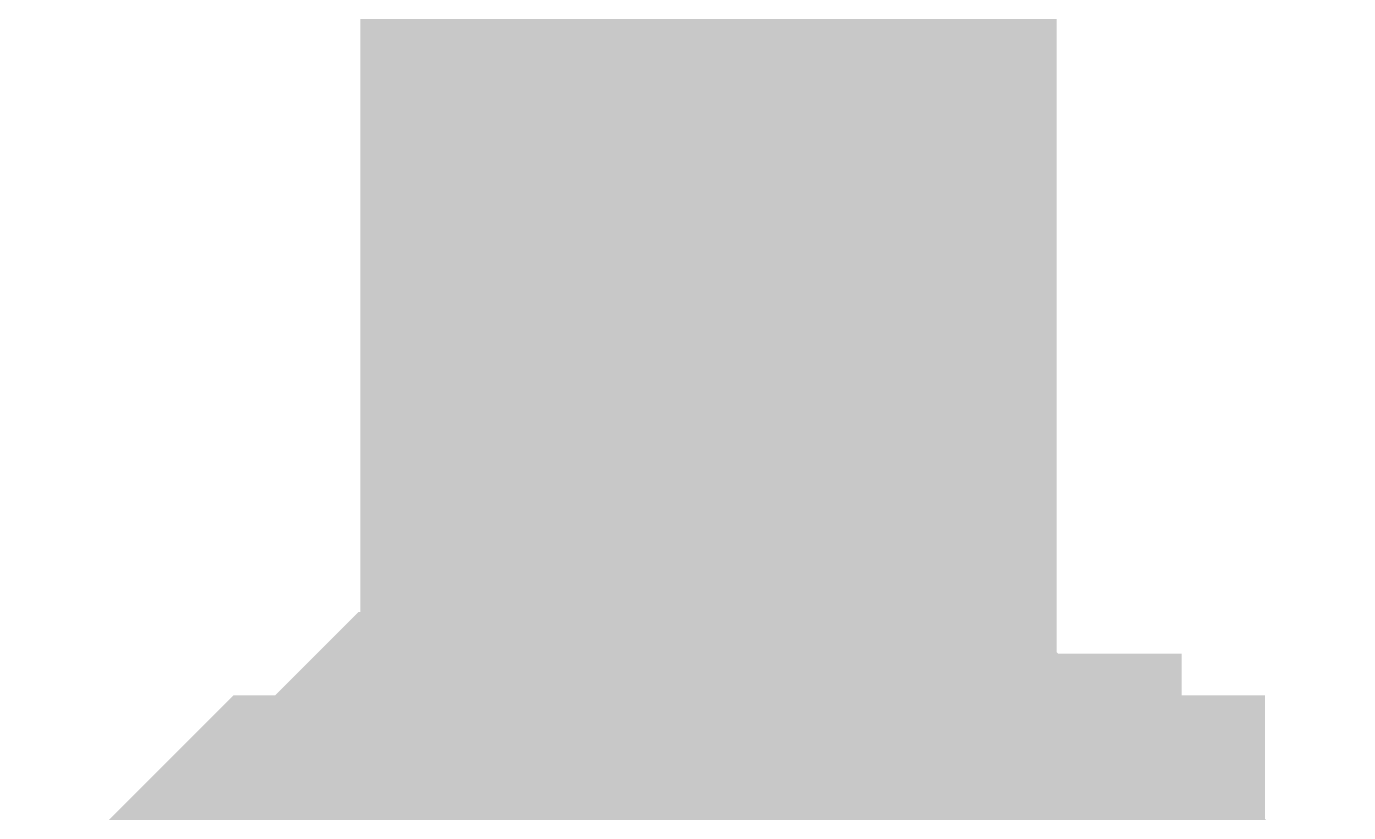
# Model space of a CAD drawing. Header units: inches. Extents: x 0 to 841, y 0 to 594.
# Drawn here: x 789.287 to 790.71, y 185.626 to 186.472 of the extents above; entities that cross this region are included whole.
import ezdxf

# ---------------------------------------------------------------- set-up
doc = ezdxf.new("R2010")
doc.units = ezdxf.units.IN
doc.layers.add('Sheet', color=255, linetype='Continuous')

msp = doc.modelspace()

# ---------------------------------------------------------------- linework, layer by layer
at = {"layer": 'Sheet'}
for points in [[(790.0208, 190.4986, 0.7493, 0.7493, 0), (790.0208, 184.9737, 0.7493, 0.7493, 0)], [(790.0208, 189.9596, 0.2997, 0.2997, 0), (790.0208, 184.9737, 0.2997, 0.2997, 0)], [(789.4369, 185.4678, 0.2997, 0.2997, 0), (789.4818, 185.5127, 0.2997, 0.2997, 0), (789.4818, 185.5127, 0.2997, 0.2997, 0), (789.5267, 185.5576, 0.2997, 0.2997, 0), (789.5716, 185.6025, 0.2997, 0.2997, 0), (789.5716, 185.6025, 0.2997, 0.2997, 0), (789.6165, 185.6025, 0.2997, 0.2997, 0), (789.6615, 185.6475, 0.2997, 0.2997, 0), (789.6615, 185.6475, 0.2997, 0.2997, 0), (789.7064, 185.6924, 0.2997, 0.2997, 0), (789.7513, 185.6924, 0.2997, 0.2997, 0), (789.7962, 185.6924, 0.2997, 0.2997, 0), (789.8411, 185.6924, 0.2997, 0.2997, 0), (789.8411, 185.7373, 0.2997, 0.2997, 0), (789.886, 185.7373, 0.2997, 0.2997, 0), (789.9309, 185.7373, 0.2997, 0.2997, 0), (789.9759, 185.7373, 0.2997, 0.2997, 0), (790.0208, 185.7373, 0.2997, 0.2997, 0)], [(789.4369, 185.4678, 0.2997, 0.2997, 0), (789.4818, 185.5127, 0.2997, 0.2997, 0), (789.4818, 185.5127, 0.2997, 0.2997, 0), (789.5267, 185.5576, 0.2997, 0.2997, 0), (789.5716, 185.6025, 0.2997, 0.2997, 0), (789.5716, 185.6025, 0.2997, 0.2997, 0), (789.6165, 185.6025, 0.2997, 0.2997, 0), (789.6615, 185.6475, 0.2997, 0.2997, 0), (789.6615, 185.6475, 0.2997, 0.2997, 0), (789.7064, 185.6924, 0.2997, 0.2997, 0), (789.7513, 185.6924, 0.2997, 0.2997, 0), (789.7962, 185.6924, 0.2997, 0.2997, 0), (789.8411, 185.6924, 0.2997, 0.2997, 0), (789.8411, 185.7373, 0.2997, 0.2997, 0), (789.886, 185.7373, 0.2997, 0.2997, 0), (789.9309, 185.7373, 0.2997, 0.2997, 0), (789.9759, 185.7373, 0.2997, 0.2997, 0), (790.0208, 185.7373, 0.2997, 0.2997, 0)], [(789.4369, 185.4678, 0.2997, 0.2997, 0), (789.4818, 185.5127, 0.2997, 0.2997, 0), (789.4818, 185.5127, 0.2997, 0.2997, 0), (789.5267, 185.5576, 0.2997, 0.2997, 0), (789.5716, 185.6025, 0.2997, 0.2997, 0), (789.5716, 185.6025, 0.2997, 0.2997, 0), (789.6165, 185.6025, 0.2997, 0.2997, 0), (789.6615, 185.6475, 0.2997, 0.2997, 0), (789.6615, 185.6475, 0.2997, 0.2997, 0), (789.7064, 185.6924, 0.2997, 0.2997, 0), (789.7513, 185.6924, 0.2997, 0.2997, 0), (789.7962, 185.6924, 0.2997, 0.2997, 0), (789.8411, 185.6924, 0.2997, 0.2997, 0), (789.8411, 185.7373, 0.2997, 0.2997, 0), (789.886, 185.7373, 0.2997, 0.2997, 0), (789.9309, 185.7373, 0.2997, 0.2997, 0), (789.9759, 185.7373, 0.2997, 0.2997, 0), (790.0208, 185.7373, 0.2997, 0.2997, 0)], [(789.4369, 185.4678, 0.2997, 0.2997, 0), (789.4818, 185.5127, 0.2997, 0.2997, 0), (789.4818, 185.5127, 0.2997, 0.2997, 0), (789.5267, 185.5576, 0.2997, 0.2997, 0), (789.5716, 185.6025, 0.2997, 0.2997, 0), (789.5716, 185.6025, 0.2997, 0.2997, 0), (789.6165, 185.6025, 0.2997, 0.2997, 0), (789.6615, 185.6475, 0.2997, 0.2997, 0), (789.6615, 185.6475, 0.2997, 0.2997, 0), (789.7064, 185.6924, 0.2997, 0.2997, 0), (789.7513, 185.6924, 0.2997, 0.2997, 0), (789.7962, 185.6924, 0.2997, 0.2997, 0), (789.8411, 185.6924, 0.2997, 0.2997, 0), (789.8411, 185.7373, 0.2997, 0.2997, 0), (789.886, 185.7373, 0.2997, 0.2997, 0), (789.9309, 185.7373, 0.2997, 0.2997, 0), (789.9759, 185.7373, 0.2997, 0.2997, 0), (790.0208, 185.7373, 0.2997, 0.2997, 0)], [(789.4369, 185.4678, 0.2997, 0.2997, 0), (789.4818, 185.5127, 0.2997, 0.2997, 0), (789.4818, 185.5127, 0.2997, 0.2997, 0), (789.5267, 185.5576, 0.2997, 0.2997, 0), (789.5716, 185.6025, 0.2997, 0.2997, 0), (789.5716, 185.6025, 0.2997, 0.2997, 0), (789.6165, 185.6025, 0.2997, 0.2997, 0), (789.6615, 185.6475, 0.2997, 0.2997, 0), (789.6615, 185.6475, 0.2997, 0.2997, 0), (789.7064, 185.6924, 0.2997, 0.2997, 0), (789.7513, 185.6924, 0.2997, 0.2997, 0), (789.7962, 185.6924, 0.2997, 0.2997, 0), (789.8411, 185.6924, 0.2997, 0.2997, 0), (789.8411, 185.7373, 0.2997, 0.2997, 0), (789.886, 185.7373, 0.2997, 0.2997, 0), (789.9309, 185.7373, 0.2997, 0.2997, 0), (789.9759, 185.7373, 0.2997, 0.2997, 0), (790.0208, 185.7373, 0.2997, 0.2997, 0)], [(789.4369, 185.4678, 0.2997, 0.2997, 0), (789.4818, 185.5127, 0.2997, 0.2997, 0), (789.4818, 185.5127, 0.2997, 0.2997, 0), (789.5267, 185.5576, 0.2997, 0.2997, 0), (789.5716, 185.6025, 0.2997, 0.2997, 0), (789.5716, 185.6025, 0.2997, 0.2997, 0), (789.6165, 185.6025, 0.2997, 0.2997, 0), (789.6615, 185.6475, 0.2997, 0.2997, 0), (789.6615, 185.6475, 0.2997, 0.2997, 0), (789.7064, 185.6924, 0.2997, 0.2997, 0), (789.7513, 185.6924, 0.2997, 0.2997, 0), (789.7962, 185.6924, 0.2997, 0.2997, 0), (789.8411, 185.6924, 0.2997, 0.2997, 0), (789.8411, 185.7373, 0.2997, 0.2997, 0), (789.886, 185.7373, 0.2997, 0.2997, 0), (789.9309, 185.7373, 0.2997, 0.2997, 0), (789.9759, 185.7373, 0.2997, 0.2997, 0), (790.0208, 185.7373, 0.2997, 0.2997, 0)], [(790.0208, 185.7373, 0.2997, 0.2997, 0), (790.0208, 185.7373, 0.2997, 0.2997, 0)], [(790.0208, 185.7373, 0.2997, 0.2997, 0), (790.0657, 185.7373, 0.2997, 0.2997, 0), (790.1106, 185.7373, 0.2997, 0.2997, 0), (790.1106, 185.7373, 0.2997, 0.2997, 0), (790.1555, 185.7373, 0.2997, 0.2997, 0), (790.2004, 185.6924, 0.2997, 0.2997, 0), (790.2454, 185.6924, 0.2997, 0.2997, 0), (790.2903, 185.6924, 0.2997, 0.2997, 0), (790.2903, 185.6924, 0.2997, 0.2997, 0), (790.3352, 185.6475, 0.2997, 0.2997, 0), (790.3801, 185.6475, 0.2997, 0.2997, 0), (790.3801, 185.6025, 0.2997, 0.2997, 0), (790.425, 185.6025, 0.2997, 0.2997, 0), (790.4699, 185.6025, 0.2997, 0.2997, 0), (790.4699, 185.5576, 0.2997, 0.2997, 0), (790.5148, 185.5127, 0.2997, 0.2997, 0), (790.5148, 185.5127, 0.2997, 0.2997, 0), (790.5598, 185.4678, 0.2997, 0.2997, 0)], [(790.0208, 185.7373, 0.2997, 0.2997, 0), (790.0208, 185.7373, 0.2997, 0.2997, 0)], [(790.0208, 185.7373, 0.2997, 0.2997, 0), (790.0657, 185.7373, 0.2997, 0.2997, 0), (790.1106, 185.7373, 0.2997, 0.2997, 0), (790.1106, 185.7373, 0.2997, 0.2997, 0), (790.1555, 185.7373, 0.2997, 0.2997, 0), (790.2004, 185.6924, 0.2997, 0.2997, 0), (790.2454, 185.6924, 0.2997, 0.2997, 0), (790.2903, 185.6924, 0.2997, 0.2997, 0), (790.2903, 185.6924, 0.2997, 0.2997, 0), (790.3352, 185.6475, 0.2997, 0.2997, 0), (790.3801, 185.6475, 0.2997, 0.2997, 0), (790.3801, 185.6025, 0.2997, 0.2997, 0), (790.425, 185.6025, 0.2997, 0.2997, 0), (790.4699, 185.6025, 0.2997, 0.2997, 0), (790.4699, 185.5576, 0.2997, 0.2997, 0), (790.5148, 185.5127, 0.2997, 0.2997, 0), (790.5148, 185.5127, 0.2997, 0.2997, 0), (790.5598, 185.4678, 0.2997, 0.2997, 0)], [(790.0208, 185.7373, 0.2997, 0.2997, 0), (790.0208, 185.7373, 0.2997, 0.2997, 0)], [(790.0208, 185.7373, 0.2997, 0.2997, 0), (790.0657, 185.7373, 0.2997, 0.2997, 0), (790.1106, 185.7373, 0.2997, 0.2997, 0), (790.1106, 185.7373, 0.2997, 0.2997, 0), (790.1555, 185.7373, 0.2997, 0.2997, 0), (790.2004, 185.6924, 0.2997, 0.2997, 0), (790.2454, 185.6924, 0.2997, 0.2997, 0), (790.2903, 185.6924, 0.2997, 0.2997, 0), (790.2903, 185.6924, 0.2997, 0.2997, 0), (790.3352, 185.6475, 0.2997, 0.2997, 0), (790.3801, 185.6475, 0.2997, 0.2997, 0), (790.3801, 185.6025, 0.2997, 0.2997, 0), (790.425, 185.6025, 0.2997, 0.2997, 0), (790.4699, 185.6025, 0.2997, 0.2997, 0), (790.4699, 185.5576, 0.2997, 0.2997, 0), (790.5148, 185.5127, 0.2997, 0.2997, 0), (790.5148, 185.5127, 0.2997, 0.2997, 0), (790.5598, 185.4678, 0.2997, 0.2997, 0)], [(790.0208, 185.7373, 0.2997, 0.2997, 0), (790.0208, 185.7373, 0.2997, 0.2997, 0)], [(790.0208, 185.7373, 0.2997, 0.2997, 0), (790.0657, 185.7373, 0.2997, 0.2997, 0), (790.1106, 185.7373, 0.2997, 0.2997, 0), (790.1106, 185.7373, 0.2997, 0.2997, 0), (790.1555, 185.7373, 0.2997, 0.2997, 0), (790.2004, 185.6924, 0.2997, 0.2997, 0), (790.2454, 185.6924, 0.2997, 0.2997, 0), (790.2903, 185.6924, 0.2997, 0.2997, 0), (790.2903, 185.6924, 0.2997, 0.2997, 0), (790.3352, 185.6475, 0.2997, 0.2997, 0), (790.3801, 185.6475, 0.2997, 0.2997, 0), (790.3801, 185.6025, 0.2997, 0.2997, 0), (790.425, 185.6025, 0.2997, 0.2997, 0), (790.4699, 185.6025, 0.2997, 0.2997, 0), (790.4699, 185.5576, 0.2997, 0.2997, 0), (790.5148, 185.5127, 0.2997, 0.2997, 0), (790.5148, 185.5127, 0.2997, 0.2997, 0), (790.5598, 185.4678, 0.2997, 0.2997, 0)], [(790.0208, 185.7373, 0.2997, 0.2997, 0), (790.0208, 185.7373, 0.2997, 0.2997, 0)], [(790.0208, 185.7373, 0.2997, 0.2997, 0), (790.0657, 185.7373, 0.2997, 0.2997, 0), (790.1106, 185.7373, 0.2997, 0.2997, 0), (790.1106, 185.7373, 0.2997, 0.2997, 0), (790.1555, 185.7373, 0.2997, 0.2997, 0), (790.2004, 185.6924, 0.2997, 0.2997, 0), (790.2454, 185.6924, 0.2997, 0.2997, 0), (790.2903, 185.6924, 0.2997, 0.2997, 0), (790.2903, 185.6924, 0.2997, 0.2997, 0), (790.3352, 185.6475, 0.2997, 0.2997, 0), (790.3801, 185.6475, 0.2997, 0.2997, 0), (790.3801, 185.6025, 0.2997, 0.2997, 0), (790.425, 185.6025, 0.2997, 0.2997, 0), (790.4699, 185.6025, 0.2997, 0.2997, 0), (790.4699, 185.5576, 0.2997, 0.2997, 0), (790.5148, 185.5127, 0.2997, 0.2997, 0), (790.5148, 185.5127, 0.2997, 0.2997, 0), (790.5598, 185.4678, 0.2997, 0.2997, 0)], [(790.0208, 185.7373, 0.2997, 0.2997, 0), (790.0208, 185.7373, 0.2997, 0.2997, 0)], [(790.0208, 185.7373, 0.2997, 0.2997, 0), (790.0657, 185.7373, 0.2997, 0.2997, 0), (790.1106, 185.7373, 0.2997, 0.2997, 0), (790.1106, 185.7373, 0.2997, 0.2997, 0), (790.1555, 185.7373, 0.2997, 0.2997, 0), (790.2004, 185.6924, 0.2997, 0.2997, 0), (790.2454, 185.6924, 0.2997, 0.2997, 0), (790.2903, 185.6924, 0.2997, 0.2997, 0), (790.2903, 185.6924, 0.2997, 0.2997, 0), (790.3352, 185.6475, 0.2997, 0.2997, 0), (790.3801, 185.6475, 0.2997, 0.2997, 0), (790.3801, 185.6025, 0.2997, 0.2997, 0), (790.425, 185.6025, 0.2997, 0.2997, 0), (790.4699, 185.6025, 0.2997, 0.2997, 0), (790.4699, 185.5576, 0.2997, 0.2997, 0), (790.5148, 185.5127, 0.2997, 0.2997, 0), (790.5148, 185.5127, 0.2997, 0.2997, 0), (790.5598, 185.4678, 0.2997, 0.2997, 0)], [(789.5267, 185.5576, 0.0991, 0.0991, 0), (789.5716, 185.6025, 0.0991, 0.0991, 0), (789.5716, 185.6025, 0.0991, 0.0991, 0), (789.6165, 185.6025, 0.0991, 0.0991, 0), (789.6615, 185.6475, 0.0991, 0.0991, 0), (789.6615, 185.6475, 0.0991, 0.0991, 0), (789.7064, 185.6924, 0.0991, 0.0991, 0), (789.7513, 185.6924, 0.0991, 0.0991, 0), (789.7962, 185.6924, 0.0991, 0.0991, 0), (789.8411, 185.6924, 0.0991, 0.0991, 0), (789.8411, 185.7373, 0.0991, 0.0991, 0), (789.886, 185.7373, 0.0991, 0.0991, 0), (789.9309, 185.7373, 0.0991, 0.0991, 0), (789.9759, 185.7373, 0.0991, 0.0991, 0), (790.0208, 185.7373, 0.0991, 0.0991, 0)], [(789.5267, 185.5576, 0.0991, 0.0991, 0), (789.5716, 185.6025, 0.0991, 0.0991, 0), (789.5716, 185.6025, 0.0991, 0.0991, 0), (789.6165, 185.6025, 0.0991, 0.0991, 0), (789.6615, 185.6475, 0.0991, 0.0991, 0), (789.6615, 185.6475, 0.0991, 0.0991, 0), (789.7064, 185.6924, 0.0991, 0.0991, 0), (789.7513, 185.6924, 0.0991, 0.0991, 0), (789.7962, 185.6924, 0.0991, 0.0991, 0), (789.8411, 185.6924, 0.0991, 0.0991, 0), (789.8411, 185.7373, 0.0991, 0.0991, 0), (789.886, 185.7373, 0.0991, 0.0991, 0), (789.9309, 185.7373, 0.0991, 0.0991, 0), (789.9759, 185.7373, 0.0991, 0.0991, 0), (790.0208, 185.7373, 0.0991, 0.0991, 0)], [(789.5267, 185.5576, 0.0991, 0.0991, 0), (789.5716, 185.6025, 0.0991, 0.0991, 0), (789.5716, 185.6025, 0.0991, 0.0991, 0), (789.6165, 185.6025, 0.0991, 0.0991, 0), (789.6615, 185.6475, 0.0991, 0.0991, 0), (789.6615, 185.6475, 0.0991, 0.0991, 0), (789.7064, 185.6924, 0.0991, 0.0991, 0), (789.7513, 185.6924, 0.0991, 0.0991, 0), (789.7962, 185.6924, 0.0991, 0.0991, 0), (789.8411, 185.6924, 0.0991, 0.0991, 0), (789.8411, 185.7373, 0.0991, 0.0991, 0), (789.886, 185.7373, 0.0991, 0.0991, 0), (789.9309, 185.7373, 0.0991, 0.0991, 0), (789.9759, 185.7373, 0.0991, 0.0991, 0), (790.0208, 185.7373, 0.0991, 0.0991, 0)], [(789.5267, 185.5576, 0.0991, 0.0991, 0), (789.5716, 185.6025, 0.0991, 0.0991, 0), (789.5716, 185.6025, 0.0991, 0.0991, 0), (789.6165, 185.6025, 0.0991, 0.0991, 0), (789.6615, 185.6475, 0.0991, 0.0991, 0), (789.6615, 185.6475, 0.0991, 0.0991, 0), (789.7064, 185.6924, 0.0991, 0.0991, 0), (789.7513, 185.6924, 0.0991, 0.0991, 0), (789.7962, 185.6924, 0.0991, 0.0991, 0), (789.8411, 185.6924, 0.0991, 0.0991, 0), (789.8411, 185.7373, 0.0991, 0.0991, 0), (789.886, 185.7373, 0.0991, 0.0991, 0), (789.9309, 185.7373, 0.0991, 0.0991, 0), (789.9759, 185.7373, 0.0991, 0.0991, 0), (790.0208, 185.7373, 0.0991, 0.0991, 0)], [(789.5267, 185.5576, 0.0991, 0.0991, 0), (789.5716, 185.6025, 0.0991, 0.0991, 0), (789.5716, 185.6025, 0.0991, 0.0991, 0), (789.6165, 185.6025, 0.0991, 0.0991, 0), (789.6615, 185.6475, 0.0991, 0.0991, 0), (789.6615, 185.6475, 0.0991, 0.0991, 0), (789.7064, 185.6924, 0.0991, 0.0991, 0), (789.7513, 185.6924, 0.0991, 0.0991, 0), (789.7962, 185.6924, 0.0991, 0.0991, 0), (789.8411, 185.6924, 0.0991, 0.0991, 0), (789.8411, 185.7373, 0.0991, 0.0991, 0), (789.886, 185.7373, 0.0991, 0.0991, 0), (789.9309, 185.7373, 0.0991, 0.0991, 0), (789.9759, 185.7373, 0.0991, 0.0991, 0), (790.0208, 185.7373, 0.0991, 0.0991, 0)], [(789.5267, 185.5576, 0.0991, 0.0991, 0), (789.5716, 185.6025, 0.0991, 0.0991, 0), (789.5716, 185.6025, 0.0991, 0.0991, 0), (789.6165, 185.6025, 0.0991, 0.0991, 0), (789.6615, 185.6475, 0.0991, 0.0991, 0), (789.6615, 185.6475, 0.0991, 0.0991, 0), (789.7064, 185.6924, 0.0991, 0.0991, 0), (789.7513, 185.6924, 0.0991, 0.0991, 0), (789.7962, 185.6924, 0.0991, 0.0991, 0), (789.8411, 185.6924, 0.0991, 0.0991, 0), (789.8411, 185.7373, 0.0991, 0.0991, 0), (789.886, 185.7373, 0.0991, 0.0991, 0), (789.9309, 185.7373, 0.0991, 0.0991, 0), (789.9759, 185.7373, 0.0991, 0.0991, 0), (790.0208, 185.7373, 0.0991, 0.0991, 0)], [(790.0208, 185.7373, 0.0991, 0.0991, 0), (790.0208, 185.7373, 0.0991, 0.0991, 0)], [(790.0208, 185.7373, 0.0991, 0.0991, 0), (790.0657, 185.7373, 0.0991, 0.0991, 0), (790.1106, 185.7373, 0.0991, 0.0991, 0), (790.1106, 185.7373, 0.0991, 0.0991, 0), (790.1555, 185.7373, 0.0991, 0.0991, 0), (790.2004, 185.6924, 0.0991, 0.0991, 0), (790.2454, 185.6924, 0.0991, 0.0991, 0), (790.2903, 185.6924, 0.0991, 0.0991, 0), (790.2903, 185.6924, 0.0991, 0.0991, 0), (790.3352, 185.6475, 0.0991, 0.0991, 0), (790.3801, 185.6475, 0.0991, 0.0991, 0), (790.3801, 185.6025, 0.0991, 0.0991, 0), (790.425, 185.6025, 0.0991, 0.0991, 0), (790.4699, 185.6025, 0.0991, 0.0991, 0), (790.4699, 185.5576, 0.0991, 0.0991, 0)], [(790.0208, 185.7373, 0.0991, 0.0991, 0), (790.0208, 185.7373, 0.0991, 0.0991, 0)], [(790.0208, 185.7373, 0.0991, 0.0991, 0), (790.0657, 185.7373, 0.0991, 0.0991, 0), (790.1106, 185.7373, 0.0991, 0.0991, 0), (790.1106, 185.7373, 0.0991, 0.0991, 0), (790.1555, 185.7373, 0.0991, 0.0991, 0), (790.2004, 185.6924, 0.0991, 0.0991, 0), (790.2454, 185.6924, 0.0991, 0.0991, 0), (790.2903, 185.6924, 0.0991, 0.0991, 0), (790.2903, 185.6924, 0.0991, 0.0991, 0), (790.3352, 185.6475, 0.0991, 0.0991, 0), (790.3801, 185.6475, 0.0991, 0.0991, 0), (790.3801, 185.6025, 0.0991, 0.0991, 0), (790.425, 185.6025, 0.0991, 0.0991, 0), (790.4699, 185.6025, 0.0991, 0.0991, 0), (790.4699, 185.5576, 0.0991, 0.0991, 0)], [(790.0208, 185.7373, 0.0991, 0.0991, 0), (790.0208, 185.7373, 0.0991, 0.0991, 0)], [(790.0208, 185.7373, 0.0991, 0.0991, 0), (790.0657, 185.7373, 0.0991, 0.0991, 0), (790.1106, 185.7373, 0.0991, 0.0991, 0), (790.1106, 185.7373, 0.0991, 0.0991, 0), (790.1555, 185.7373, 0.0991, 0.0991, 0), (790.2004, 185.6924, 0.0991, 0.0991, 0), (790.2454, 185.6924, 0.0991, 0.0991, 0), (790.2903, 185.6924, 0.0991, 0.0991, 0), (790.2903, 185.6924, 0.0991, 0.0991, 0), (790.3352, 185.6475, 0.0991, 0.0991, 0), (790.3801, 185.6475, 0.0991, 0.0991, 0), (790.3801, 185.6025, 0.0991, 0.0991, 0), (790.425, 185.6025, 0.0991, 0.0991, 0), (790.4699, 185.6025, 0.0991, 0.0991, 0), (790.4699, 185.5576, 0.0991, 0.0991, 0)], [(790.0208, 185.7373, 0.0991, 0.0991, 0), (790.0208, 185.7373, 0.0991, 0.0991, 0)], [(790.0208, 185.7373, 0.0991, 0.0991, 0), (790.0657, 185.7373, 0.0991, 0.0991, 0), (790.1106, 185.7373, 0.0991, 0.0991, 0), (790.1106, 185.7373, 0.0991, 0.0991, 0), (790.1555, 185.7373, 0.0991, 0.0991, 0), (790.2004, 185.6924, 0.0991, 0.0991, 0), (790.2454, 185.6924, 0.0991, 0.0991, 0), (790.2903, 185.6924, 0.0991, 0.0991, 0), (790.2903, 185.6924, 0.0991, 0.0991, 0), (790.3352, 185.6475, 0.0991, 0.0991, 0), (790.3801, 185.6475, 0.0991, 0.0991, 0), (790.3801, 185.6025, 0.0991, 0.0991, 0), (790.425, 185.6025, 0.0991, 0.0991, 0), (790.4699, 185.6025, 0.0991, 0.0991, 0), (790.4699, 185.5576, 0.0991, 0.0991, 0)], [(790.0208, 185.7373, 0.0991, 0.0991, 0), (790.0208, 185.7373, 0.0991, 0.0991, 0)], [(790.0208, 185.7373, 0.0991, 0.0991, 0), (790.0657, 185.7373, 0.0991, 0.0991, 0), (790.1106, 185.7373, 0.0991, 0.0991, 0), (790.1106, 185.7373, 0.0991, 0.0991, 0), (790.1555, 185.7373, 0.0991, 0.0991, 0), (790.2004, 185.6924, 0.0991, 0.0991, 0), (790.2454, 185.6924, 0.0991, 0.0991, 0), (790.2903, 185.6924, 0.0991, 0.0991, 0), (790.2903, 185.6924, 0.0991, 0.0991, 0), (790.3352, 185.6475, 0.0991, 0.0991, 0), (790.3801, 185.6475, 0.0991, 0.0991, 0), (790.3801, 185.6025, 0.0991, 0.0991, 0), (790.425, 185.6025, 0.0991, 0.0991, 0), (790.4699, 185.6025, 0.0991, 0.0991, 0), (790.4699, 185.5576, 0.0991, 0.0991, 0)], [(790.0208, 185.7373, 0.0991, 0.0991, 0), (790.0208, 185.7373, 0.0991, 0.0991, 0)], [(790.0208, 185.7373, 0.0991, 0.0991, 0), (790.0657, 185.7373, 0.0991, 0.0991, 0), (790.1106, 185.7373, 0.0991, 0.0991, 0), (790.1106, 185.7373, 0.0991, 0.0991, 0), (790.1555, 185.7373, 0.0991, 0.0991, 0), (790.2004, 185.6924, 0.0991, 0.0991, 0), (790.2454, 185.6924, 0.0991, 0.0991, 0), (790.2903, 185.6924, 0.0991, 0.0991, 0), (790.2903, 185.6924, 0.0991, 0.0991, 0), (790.3352, 185.6475, 0.0991, 0.0991, 0), (790.3801, 185.6475, 0.0991, 0.0991, 0), (790.3801, 185.6025, 0.0991, 0.0991, 0), (790.425, 185.6025, 0.0991, 0.0991, 0), (790.4699, 185.6025, 0.0991, 0.0991, 0), (790.4699, 185.5576, 0.0991, 0.0991, 0)]]:
    msp.add_lwpolyline(points, format="xyseb", dxfattribs=at)

doc.saveas('drawing.dxf')
